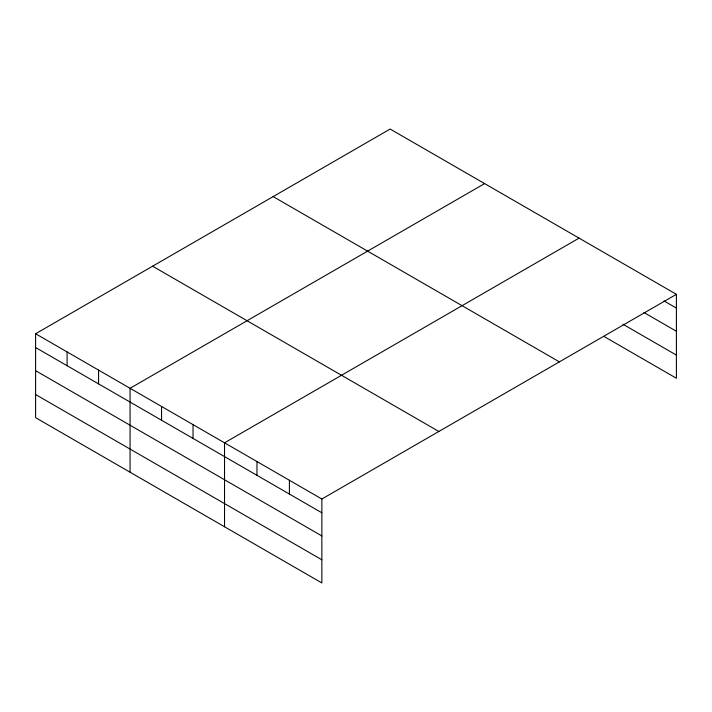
<?xml version="1.0" encoding="UTF-8"?>
<svg xmlns="http://www.w3.org/2000/svg" width="712" height="712" viewBox="0 0 712 712"><rect width="100%" height="100%" fill="white"/><g stroke="black" fill="none" stroke-linecap="round" stroke-linejoin="round"><path stroke-width="1.07" d="M676.4 294.323L390.14 129.05L35.6 333.75L35.6 417.677L321.86 582.95L321.86 499.014L676.4 294.323L676.4 378.25L603.883 336.384M484.605 183.589L130.065 388.289L130.065 472.216M579.07 238.128L224.529 442.828L224.529 526.755M663.993 300.936L676.4 308.1M643.959 312.524L676.4 331.249M622.964 324.254L676.4 355.101M273.141 196.601L559.401 361.874M152.599 266.199L438.859 431.472M35.6 333.75L321.86 499.014M35.6 347.527L321.86 512.791M35.6 370.676L321.86 535.94M35.6 394.528L321.86 559.792M289.41 480.288L289.41 494.066M256.97 461.554L256.97 475.331M193.041 424.646L193.041 438.423M161.553 406.463L161.553 420.24M98.576 370.107L98.576 383.884M67.088 351.924L67.088 365.701"/></g></svg>
